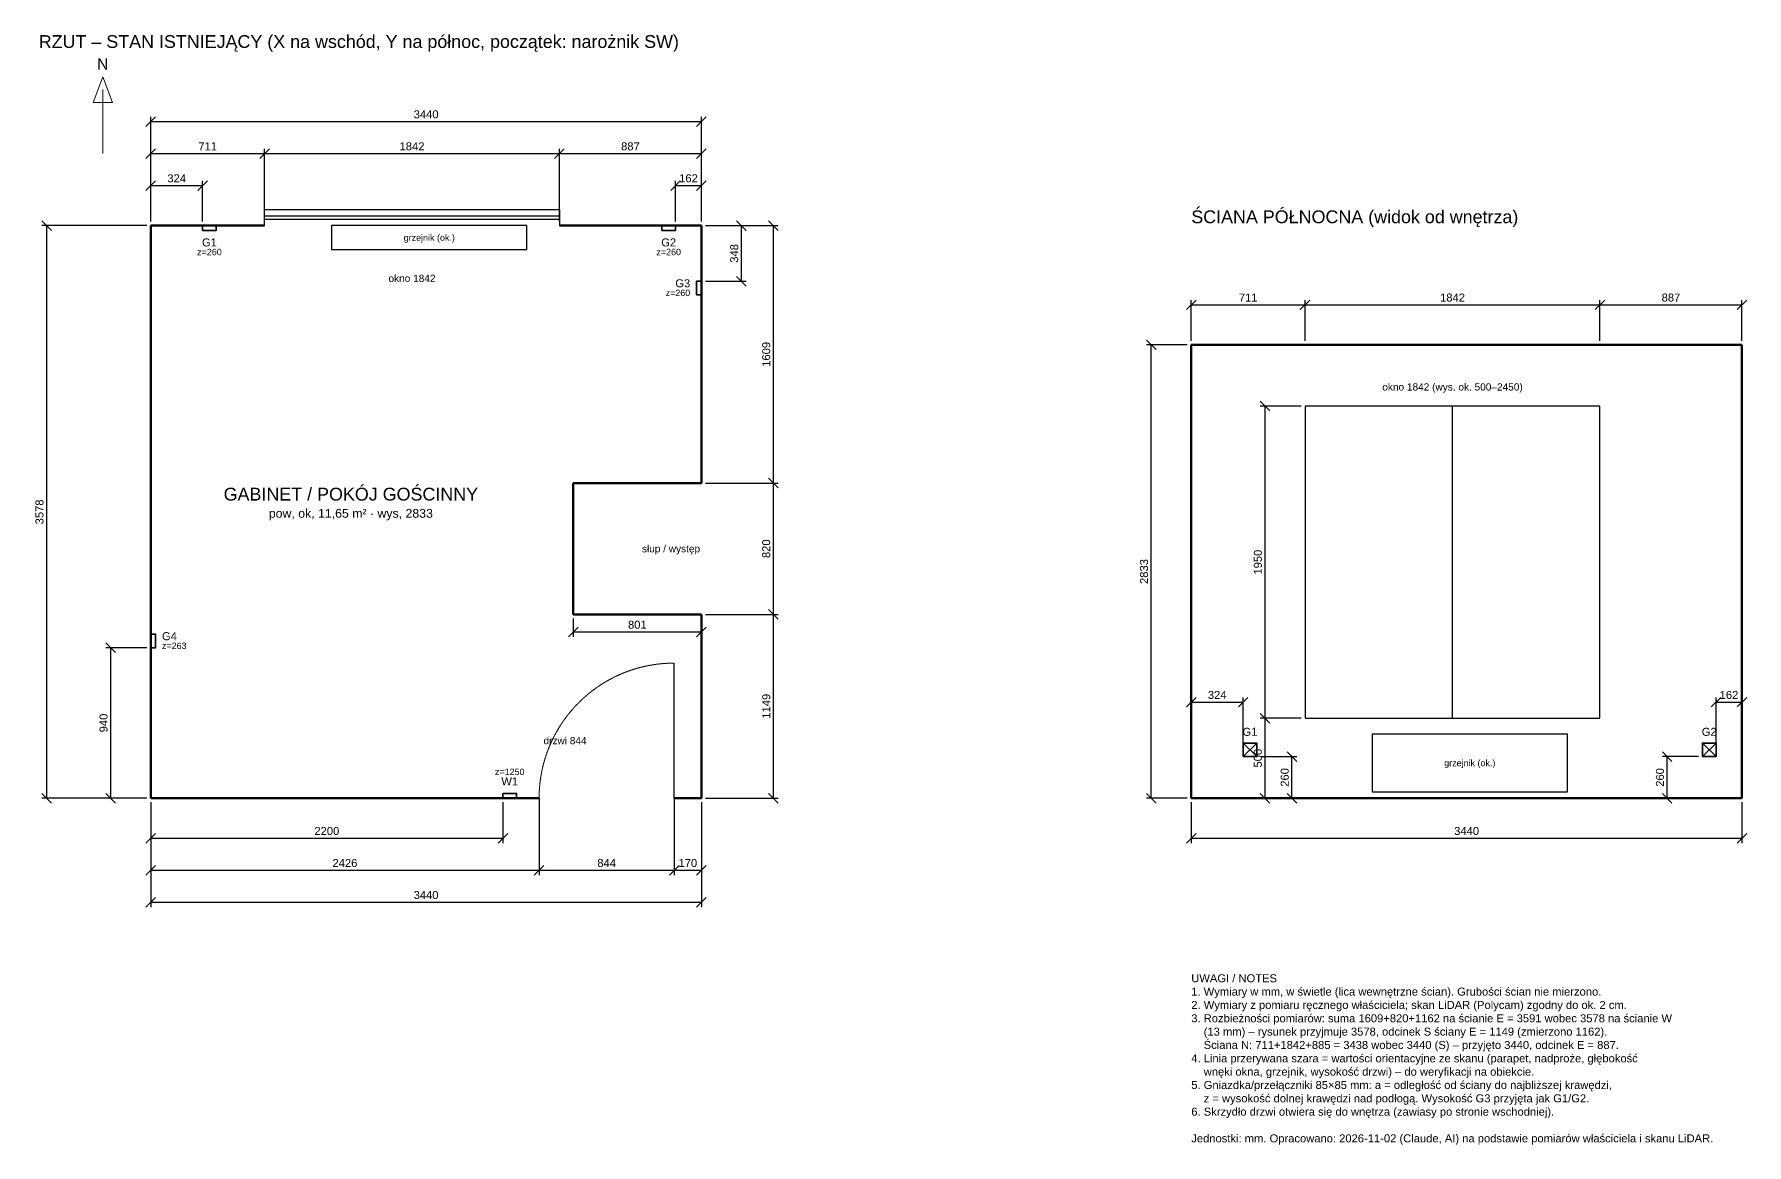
# Model space of a CAD drawing. Header units: millimetres. Extents: x -728 to 24466, y -2165 to 4774.
# Drawn here: x -728 to 9970, y -2165 to 4774 of the extents above; entities that cross this region are included whole.
import ezdxf
from ezdxf.enums import TextEntityAlignment as Align

# ---------------------------------------------------------------- set-up
doc = ezdxf.new("R2010")
doc.units = ezdxf.units.MM
doc.linetypes.add('DASHED', pattern=[1.524, 1.27, -0.254])
for name, color, linetype, lineweight in [('DRZWI', 7, 'Continuous', 25), ('DRZWI_LUK', 8, 'DASHED', 18), ('GNIAZDA', 1, 'Continuous', 35), ('GRZEJNIK_APPROX', 8, 'DASHED', 25), ('OTWORY', 7, 'Continuous', 25), ('OTWORY_APPROX', 8, 'DASHED', 25), ('SCIANY', 7, 'Continuous', 50), ('TEKST', 7, 'Continuous', 18), ('UWAGI', 7, 'Continuous', 18), ('WYMIARY', 3, 'Continuous', 18)]:
    doc.layers.add(name, color=color, linetype=linetype, lineweight=lineweight)
doc.styles.add('OpenSansCondensed-Light', font='OpenSansCondensed-Light.ttf')
doc.styles.get("Standard").update_dxf_attribs({"font": 'arial.ttf'})
doc.dimstyles.new('EZDXF', dxfattribs={"dimtxt": 50, "dimasz": 40, "dimexe": 30, "dimexo": 25, "dimgap": 20, "dimtad": 1, "dimdec": 0, "dimdsep": 46, "dimtxsty": 'OpenSansCondensed-Light', "dimblk": 'ARCHTICK', "dimtsz": 30, "dimcen": 2.5, "dimclrd": 3, "dimclre": 3, "dimclrt": 3, "dimazin": 3, "dimtfac": 0.5, "dimtmove": 2, "dimatfit": 3})

# ---------------------------------------------------------------- blocks, each defined once
blk = doc.blocks.new('_ARCHTICK')
at = {"color": 0, "linetype": 'BYBLOCK', "const_width": 0.15}
blk.add_lwpolyline([(-0.5, -0.5), (0.5, 0.5)], dxfattribs=at)

msp = doc.modelspace()

# ---------------------------------------------------------------- linework, layer by layer
at = {"layer": 'DRZWI'}
msp.add_line((3270, 0), (3270, 844), dxfattribs=at)
at = {"layer": 'DRZWI_LUK'}
msp.add_arc((3270, 0), 844, 90, 180, dxfattribs=at)
at = {"layer": 'GNIAZDA'}
for p, q in [((6824, 260), (6909, 345)), ((6824, 345), (6909, 260)), ((9693, 260), (9778, 345)), ((9693, 345), (9778, 260))]:
    msp.add_line(p, q, dxfattribs=at)
for points in [[(324, 3548), (409, 3548), (409, 3578), (324, 3578)], [(3193, 3548), (3278, 3548), (3278, 3578), (3193, 3578)], [(3410, 3145), (3440, 3145), (3440, 3230), (3410, 3230)], [(0, 940), (30, 940), (30, 1025), (0, 1025)], [(6824, 260), (6909, 260), (6909, 345), (6824, 345)], [(9693, 260), (9778, 260), (9778, 345), (9693, 345)], [(2200, 0), (2285, 0), (2285, 30), (2200, 30)]]:
    msp.add_lwpolyline(points, close=True, dxfattribs=at)
at = {"layer": 'GRZEJNIK_APPROX'}
for points in [[(1130, 3428), (2350, 3428), (2350, 3578), (1130, 3578)], [(7630, 40), (8850, 40), (8850, 400), (7630, 400)]]:
    msp.add_lwpolyline(points, close=True, dxfattribs=at)
at = {"layer": 'OTWORY'}
for p, q in [((711, 3638), (2553, 3638)), ((711, 3618), (2553, 3618)), ((2426, 0), (2426, -60)), ((3270, 0), (3270, -60))]:
    msp.add_line(p, q, dxfattribs=at)
at = {"layer": 'OTWORY_APPROX'}
msp.add_line((8132, 500), (8132, 2450), dxfattribs=at)
msp.add_lwpolyline([(711, 3578), (711, 3678), (2553, 3678), (2553, 3578)], dxfattribs=at)
msp.add_lwpolyline([(7211, 500), (9053, 500), (9053, 2450), (7211, 2450)], close=True, dxfattribs=at)
at = {"layer": 'SCIANY'}
for p, q in [((711, 3578), (0, 3578)), ((0, 3578), (0, 0)), ((3440, 3578), (2553, 3578)), ((3440, 1969), (3440, 3578)), ((6500, 2833), (9940, 2833)), ((6500, 0), (6500, 2833)), ((9940, 0), (9940, 2833)), ((2639, 1149), (2639, 1969)), ((2639, 1969), (3440, 1969)), ((3440, 1149), (2639, 1149)), ((3440, 0), (3440, 1149)), ((0, 0), (2426, 0)), ((3270, 0), (3440, 0)), ((6500, 0), (9940, 0))]:
    msp.add_line(p, q, dxfattribs=at)
at = {"layer": 'TEKST'}
msp.add_line((-300, 4028), (-300, 4428), dxfattribs=at)
msp.add_lwpolyline([(-300, 4508), (-360, 4348), (-240, 4348)], close=True, dxfattribs=at)

# ---------------------------------------------------------------- texts
at = {"layer": 'GNIAZDA'}
for s, height, p in [('z=260', 40, (366.5, 3413)), ('G1', 50, (366.5, 3473)), ('z=260', 40, (3235.5, 3413)), ('G2', 50, (3235.5, 3473)), ('G1', 50, (6866.5, 415)), ('G2', 50, (9735.5, 415)), ('z=1250', 40, (2242.5, 165)), ('W1', 50, (2242.5, 105))]:
    msp.add_text(s, height=height, dxfattribs=at).set_placement(p, align=Align.MIDDLE_CENTER)
for s, height, p in [('G3', 50, (3370, 3217.5)), ('z=260', 40, (3370, 3157.5))]:
    msp.add_text(s, height=height, dxfattribs=at).set_placement(p, align=Align.MIDDLE_RIGHT)
for s, height, p in [('z=263', 40, (70, 952.5)), ('G4', 50, (70, 1012.5))]:
    msp.add_text(s, height=height, dxfattribs=at).set_placement(p, align=Align.MIDDLE_LEFT)
at = {"layer": 'TEKST'}
for s, p in [('RZUT – STAN ISTNIEJĄCY (X na wschód, Y na północ, początek: narożnik SW)', (-700, 4728)), ('ŚCIANA PÓŁNOCNA (widok od wnętrza)', (6500, 3633))]:
    msp.add_text(s, height=80, dxfattribs=at).set_placement(p, align=Align.MIDDLE_LEFT)
for s, height, p in [('N', 70, (-300, 4588)), ('grzejnik (ok.)', 40, (1740, 3503)), ('okno 1842', 45, (1632, 3248)), ('okno 1842 (wys. ok. 500–2450)', 45, (8132, 2570)), ('GABINET / POKÓJ GOŚCINNY', 80, (1250, 1900)), ('pow, ok, 11,65 m² · wys, 2833', 55, (1250, 1780)), ('słup / występ', 45, (3250, 1559)), ('drzwi 844', 45, (2588, 360)), ('grzejnik (ok.)', 40, (8240, 220))]:
    msp.add_text(s, height=height, dxfattribs=at).set_placement(p, align=Align.MIDDLE_CENTER)
at = {"layer": 'UWAGI', "insert": (6500, -1100), "char_height": 50, "width": 3600, "attachment_point": 1}
msp.add_mtext('UWAGI / NOTES\\P1. Wymiary w mm, w świetle (lica wewnętrzne ścian). Grubości ścian nie mierzono.\\P2. Wymiary z pomiaru ręcznego właściciela; skan LiDAR (Polycam) zgodny do ok. 2 cm.\\P3. Rozbieżności pomiarów: suma 1609+820+1162 na ścianie E = 3591 wobec 3578 na ścianie W\\P    (13 mm) – rysunek przyjmuje 3578, odcinek S ściany E = 1149 (zmierzono 1162).\\P    Ściana N: 711+1842+885 = 3438 wobec 3440 (S) – przyjęto 3440, odcinek E = 887.\\P4. Linia przerywana szara = wartości orientacyjne ze skanu (parapet, nadproże, głębokość\\P    wnęki okna, grzejnik, wysokość drzwi) – do weryfikacji na obiekcie.\\P5. Gniazdka/przełączniki 85×85 mm: a = odległość od ściany do najbliższej krawędzi,\\P    z = wysokość dolnej krawędzi nad podłogą. Wysokość G3 przyjęta jak G1/G2.\\P6. Skrzydło drzwi otwiera się do wnętrza (zawiasy po stronie wschodniej).\\P\\PJednostki: mm. Opracowano: 2026-11-02 (Claude, AI) na podstawie pomiarów właściciela i skanu LiDAR.', dxfattribs=at)

# ---------------------------------------------------------------- dimensions: what is measured, and where the dimension line sits
at = {"layer": 'WYMIARY'}
for base, p1, p2 in [((0, 4228), (0, 3578), (3440, 3578)), ((0, 4028), (0, 3578), (711, 3578)), ((711, 4028), (711, 3578), (2553, 3578)), ((2553, 4028), (2553, 3578), (3440, 3578)), ((0, 3828), (0, 3578), (324, 3578)), ((3278, 3828), (3278, 3578), (3440, 3578)), ((6500, 3083), (6500, 2833), (7211, 2833)), ((7211, 3083), (7211, 2833), (9053, 2833)), ((9053, 3083), (9053, 2833), (9940, 2833)), ((2639, 1039), (2639, 1149), (3440, 1149)), ((6500, 600), (6500, 260), (6824, 260)), ((9778, 600), (9778, 260), (9940, 260)), ((0, -250), (0, 0), (2200, 0)), ((0, -450), (0, 0), (2426, 0)), ((0, -650), (0, 0), (3440, 0)), ((2426, -450), (2426, 0), (3270, 0)), ((3270, -450), (3270, 0), (3440, 0)), ((6500, -250), (6500, 0), (9940, 0))]:
    msp.add_linear_dim(base=base, p1=p1, p2=p2, dimstyle='EZDXF', override={"dimtxt": 50, "dimasz": 40, "dimexe": 30, "dimexo": 25, "dimgap": 20, "dimtad": 1, "dimdec": 0, "dimtxsty": 'Standard', "dimtsz": 30, "dimclrd": 3, "dimclre": 3, "dimclrt": 3}, dxfattribs=at).render()
for base, p1, p2 in [((-650, 0), (0, 0), (0, 3578)), ((3690, 3230), (3440, 3230), (3440, 3578)), ((3890, 1969), (3440, 1969), (3440, 3578)), ((6250, 0), (6500, 0), (6500, 2833)), ((6961, 500), (7211, 500), (7211, 2450)), ((3890, 1149), (3440, 1149), (3440, 1969)), ((3890, 0), (3440, 0), (3440, 1149)), ((-250, 0), (0, 0), (0, 940)), ((6961, 0), (7211, 0), (7211, 500)), ((7129, 0), (6909, 0), (6909, 260)), ((9473, 0), (9693, 0), (9693, 260))]:
    msp.add_linear_dim(base=base, p1=p1, p2=p2, angle=90, dimstyle='EZDXF', override={"dimtxt": 50, "dimasz": 40, "dimexe": 30, "dimexo": 25, "dimgap": 20, "dimtad": 1, "dimdec": 0, "dimtxsty": 'Standard', "dimtsz": 30, "dimclrd": 3, "dimclre": 3, "dimclrt": 3}, dxfattribs=at).render()

doc.saveas('drawing.dxf')
